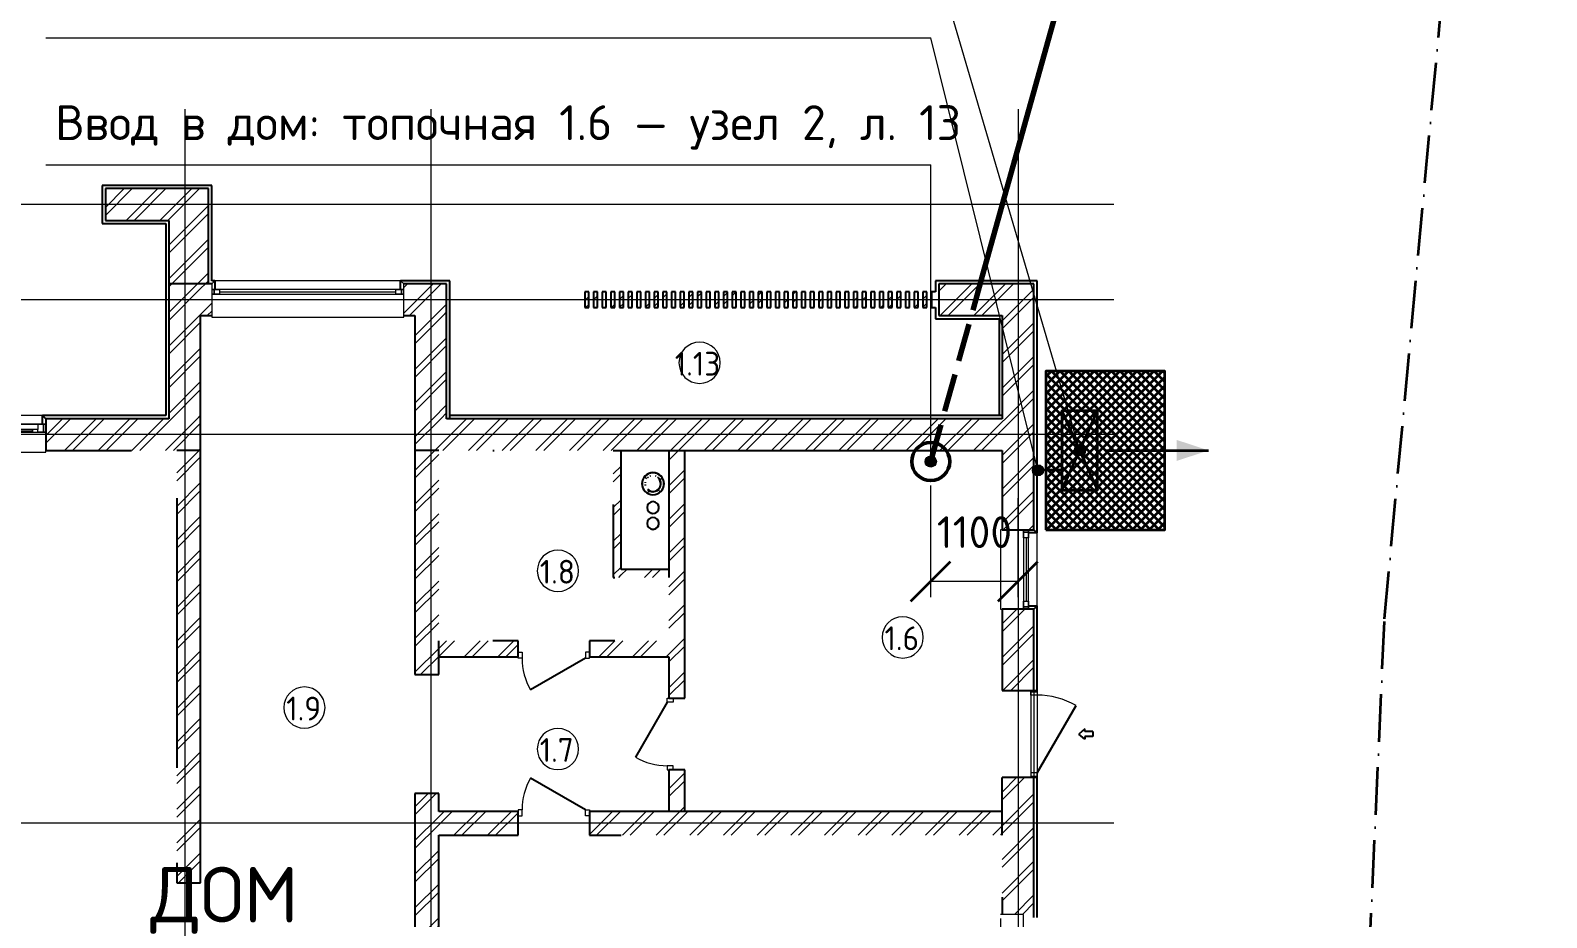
# Model space of a CAD drawing. Header units: millimetres. Extents: x -5158 to 26660, y -6019 to 34600.
# Drawn here: x 7555 to 26660, y 7710 to 18896 of the extents above; entities that cross this region are included whole.
import ezdxf
from ezdxf.enums import TextEntityAlignment as Align

# ---------------------------------------------------------------- set-up
doc = ezdxf.new("R2010")
doc.units = ezdxf.units.MM
for name, pattern in [('ОВ_ШП', [460, 300, -80, 0, -80]), ('ОВ_ШТРИХ', [330, 240, -90]), ('Осевая 12-2-2', [16, 12, -2, 0, -2])]:
    doc.linetypes.add(name, pattern=pattern)
for name, color, linetype, lineweight in [('A-AREA-IDEN', 8, 'Continuous', 13), ('A-COLS', 8, 'Continuous', 13), ('A-DOOR', 8, 'Continuous', 13), ('A-GLAZ', 8, 'Continuous', 13), ('A-WALL', 8, 'Continuous', 13), ('A-WALL-PATT', 8, 'Continuous', 13), ('S-GRID', 8, 'Continuous', 13), ('АР_подложка', 8, 'Continuous', 13), ('ОВ_выноски', 7, 'Continuous', 18), ('ОВ_марки', 7, 'Continuous', 18), ('ОВ_оборуд', 7, 'Continuous', 35), ('ОВ_размеры', 7, 'Continuous', 13), ('ОВ_Т1', 1, 'Continuous', 50), ('ОВ_текст', 7, 'Continuous', 18), ('ОВ_Фреон', 6, 'Continuous', 35)]:
    doc.layers.add(name, color=color, linetype=linetype, lineweight=lineweight)
doc.styles.add('GOST', font='isocpeur.ttf', dxfattribs={"width": 0.9})
doc.styles.add('GOST Common', font='GOST_Common.ttf', dxfattribs={"height": 300})
pattern_1 = [(45, (0, 0), (-212.132, 212.132), []), (45, (0, 100), (-212.132, 212.132), [])]

# ---------------------------------------------------------------- blocks, each defined once
blk = doc.blocks.new('INT 19 Дверь межкомнатная одностворчатая - 900 х 2370 _800_ Глухое Л-НАР-1569038-Этаж 1 - Планировка')
at = {"layer": 'A-DOOR', "lineweight": 25}
blk.add_line((400, 170), (-293, 570), dxfattribs=at)
at = {"layer": 'A-DOOR'}
for p, q in [((-400, 170), (-450, 170)), ((-450, 170), (-450, 95)), ((-450, 95), (-400, 95)), ((-400, 95), (-400, 170)), ((400, 95), (400, 170)), ((400, 170), (450, 170)), ((450, 95), (400, 95)), ((450, 170), (450, 95))]:
    blk.add_line(p, q, dxfattribs=at)
blk.add_arc((400, 170), 800, 150, 180, dxfattribs=at)
blk = doc.blocks.new('INT 19 Дверь межкомнатная одностворчатая - 900 х 2370 _800_ Глухое Л-НАР-1569067-Этаж 1 - Планировка')
at = {"layer": 'A-DOOR', "lineweight": 25}
blk.add_line((400, 120), (-293, 520), dxfattribs=at)
at = {"layer": 'A-DOOR'}
for p, q in [((-400, 120), (-450, 120)), ((-450, 120), (-450, 45)), ((-450, 45), (-400, 45)), ((-400, 45), (-400, 120)), ((400, 45), (400, 120)), ((400, 120), (450, 120)), ((450, 45), (400, 45)), ((450, 120), (450, 45))]:
    blk.add_line(p, q, dxfattribs=at)
blk.add_arc((400, 120), 800, 150, 180, dxfattribs=at)
blk = doc.blocks.new('INT 19 Дверь входная одностворчатая с остеклением - 1100 х 2480 ОС-Сверху 2-1581826-Этаж 1 - Планировка')
at = {"layer": 'A-DOOR', "lineweight": 25}
for p, q in [((-65, 842), (0, 764)), ((-30, 842), (-65, 842)), ((-30, 940), (-30, 842)), ((-30, 940), (0, 940)), ((0, 940), (30, 940)), ((65, 842), (0, 764)), ((30, 940), (30, 842)), ((30, 842), (65, 842)), ((490, 240), (-359, 730))]:
    blk.add_line(p, q, dxfattribs=at)
at = {"layer": 'A-DOOR'}
for p, q in [((-550, 240), (-530, 240)), ((-550, 240), (-550, 160)), ((-530, 160), (-530, 240)), ((-530, 240), (-490, 240)), ((-530, 160), (-530, 240)), ((-490, 240), (490, 240)), ((-490, 240), (-490, 160)), ((530, 240), (490, 240)), ((490, 240), (490, 160)), ((530, 240), (550, 240)), ((530, 160), (530, 240)), ((530, 160), (530, 240)), ((550, 240), (550, 160)), ((-550, 160), (-530, 160)), ((-490, 160), (-530, 160)), ((-490, 160), (490, 160)), ((490, 160), (530, 160)), ((530, 160), (550, 160))]:
    blk.add_line(p, q, dxfattribs=at)
blk.add_arc((490, 240), 980, 150, 180, dxfattribs=at)
blk = doc.blocks.new('INT 20 Окно Прямоугольник 1ст - INT 20 Окно Прямоугольник 1ст 1000-3000h-1568821-Этаж 1 - Планировка')
at = {"layer": 'A-GLAZ'}
for p, q in [((460, 240), (-460, 240)), ((-500, 130), (-400, 130)), ((-470, 130), (-500, 130)), ((-500, 70), (-470, 70)), ((-400, 70), (-500, 70)), ((-470, 70), (-470, 130)), ((-400, 130), (-470, 130)), ((-470, 130), (-470, 70)), ((-470, 70), (-400, 70)), ((400, 130), (500, 130)), ((470, 130), (400, 130)), ((500, 70), (400, 70)), ((400, 70), (470, 70)), ((500, 130), (470, 130)), ((470, 130), (470, 70)), ((470, 70), (470, 130)), ((470, 70), (500, 70)), ((-500, -200), (-500, -220)), ((-500, -220), (500, -220)), ((500, -220), (500, -200))]:
    blk.add_line(p, q, dxfattribs=at)
blk = doc.blocks.new('INT 20 Откосы окон снаружи Прямоугольник - INT 20 Откосы окон снаружи Прямоугольник-1566574-Этаж 1 - Планировка')
at = {"layer": 'A-WALL', "lineweight": 25}
for p, q in [((-477, 30), (-477, -80)), ((443, -80), (443, 30))]:
    blk.add_line(p, q, dxfattribs=at)
blk = doc.blocks.new('INT 20 Створка - 05_ Правое поворотно-откидное-1566575-Этаж 1 - Планировка')
at = {"layer": 'A-GLAZ'}
for p, q in [((400, 30), (-400, 30)), ((-400, 30), (-400, -30)), ((400, 30), (-400, 30)), ((-400, 30), (-400, -30)), ((400, -30), (400, 30)), ((400, -30), (400, 30)), ((-400, 0), (400, 0)), ((-400, -30), (400, -30)), ((-400, -30), (400, -30))]:
    blk.add_line(p, q, dxfattribs=at)
blk = doc.blocks.new('INT 20 Подоконник - Подоконник внутри-1566579-Этаж 1 - Планировка')
at = {"layer": 'A-GLAZ'}
for p, q in [((-950, 0), (-950, -290)), ((850, 0), (-950, 0)), ((850, -290), (850, 0)), ((-900, -290), (800, -290))]:
    blk.add_line(p, q, dxfattribs=at)
blk = doc.blocks.new('INT 20 Окно Прямоугольник 1ст - Ок-лестница 2420мм-1568873-Этаж 1 - Планировка')
at = {"layer": 'A-GLAZ'}
for p, q in [((-1170, 240), (-1210, 200)), ((-1210, 200), (-1210, 130)), ((1170, 240), (-1170, 240)), ((1210, 200), (1170, 240)), ((1210, 130), (1210, 200)), ((-1210, 130), (-1110, 130)), ((-1180, 130), (-1210, 130)), ((-1210, 130), (-1210, 70)), ((-1210, 70), (-1180, 70)), ((-1110, 70), (-1210, 70)), ((-1210, 70), (-1210, -200)), ((-1180, 70), (-1180, 130)), ((-1110, 130), (-1180, 130)), ((-1180, 130), (-1180, 70)), ((-1180, 70), (-1110, 70)), ((1110, 130), (1210, 130)), ((1180, 130), (1110, 130)), ((1210, 70), (1110, 70)), ((1110, 70), (1180, 70)), ((1210, 130), (1180, 130)), ((1180, 130), (1180, 70)), ((1180, 70), (1180, 130)), ((1180, 70), (1210, 70)), ((1210, 70), (1210, 130)), ((1210, -200), (1210, 70)), ((-1210, -200), (-1210, -220)), ((-1210, -220), (1210, -220)), ((1210, -220), (1210, -200))]:
    blk.add_line(p, q, dxfattribs=at)
blk = doc.blocks.new('INT 20 Откосы окон снаружи Прямоугольник - INT 20 Откосы окон снаружи Прямоугольник-1566588-Этаж 1 - Планировка')
at = {"layer": 'A-WALL', "lineweight": 25}
for p, q in [((-1187, 30), (-1187, -80)), ((1153, -80), (1153, 30))]:
    blk.add_line(p, q, dxfattribs=at)
blk = doc.blocks.new('INT 20 Окно раздвижное 3ст - INT 20 Окно раздвижное 3ст 4200-3000-1568881-Этаж 1 - Планировка')
at = {"layer": 'A-GLAZ'}
for p, q in [((2960, 240), (-2960, 240)), ((-3000, 130), (-2900, 130)), ((-2970, 130), (-3000, 130)), ((-3000, 30), (-2970, 30)), ((920, 30), (-3000, 30)), ((-2970, 30), (-2970, 130)), ((-2900, 130), (-2970, 130)), ((-2970, 130), (-2970, 30)), ((-2900, 130), (-2970, 130)), ((-2970, 130), (-2970, 30)), ((-2970, 30), (920, 30)), ((-2970, 30), (-2900, 30)), ((-2830, 130), (-2900, 130)), ((-2900, 130), (-2900, 97)), ((-2900, 97), (-2830, 97)), ((-2900, 30), (-2900, 97)), ((-2830, 97), (-2830, 130)), ((-990, 130), (-2830, 130)), ((-2830, 130), (-2830, 97)), ((-2830, 113), (-990, 113)), ((-2830, 97), (-990, 97)), ((-920, 130), (-990, 130)), ((-990, 130), (-990, 97)), ((-990, 97), (-990, 130)), ((-920, 97), (-990, 97)), ((-990, 97), (-990, 63)), ((-990, 97), (-920, 97)), ((-990, 63), (-920, 63)), ((-920, 97), (-920, 130)), ((-920, 130), (3000, 130)), ((2970, 130), (-920, 130)), ((-920, 63), (-920, 97)), ((920, 97), (-920, 97)), ((-920, 97), (-920, 63)), ((-920, 80), (920, 80)), ((-920, 63), (920, 63)), ((990, 97), (920, 97)), ((920, 97), (920, 63)), ((920, 63), (920, 97)), ((920, 63), (990, 63)), ((990, 63), (920, 63)), ((920, 63), (920, 30)), ((920, 30), (990, 30)), ((990, 63), (990, 97)), ((990, 30), (990, 63)), ((2830, 63), (990, 63)), ((990, 63), (990, 30)), ((990, 47), (2830, 47)), ((990, 30), (2830, 30)), ((2900, 63), (2830, 63)), ((2830, 63), (2830, 30)), ((2830, 30), (2830, 63)), ((2830, 30), (2900, 30)), ((2900, 130), (2900, 63)), ((2970, 130), (2900, 130)), ((2900, 30), (2900, 63)), ((3000, 30), (2900, 30)), ((2900, 30), (2970, 30)), ((2900, 30), (2970, 30)), ((3000, 130), (2970, 130)), ((2970, 130), (2970, 30)), ((2970, 30), (2970, 130)), ((2970, 30), (2970, 130)), ((2970, 30), (3000, 30)), ((-3000, -200), (-3000, -220)), ((-3000, -220), (3000, -220)), ((1850, -240), (1880, -210)), ((1850, -240), (1880, -270)), ((1850, -240), (1970, -240)), ((3000, -220), (3000, -200))]:
    blk.add_line(p, q, dxfattribs=at)
blk = doc.blocks.new('INT 20 Откосы окон снаружи Прямоугольник - INT 20 Откосы окон снаружи Прямоугольник-1566591-Этаж 1 - Планировка')
at = {"layer": 'A-WALL', "lineweight": 25}
for p, q in [((-2977, 30), (-2977, -80)), ((2943, -80), (2943, 30))]:
    blk.add_line(p, q, dxfattribs=at)
blk = doc.blocks.new('INT 20 Откосы окон снаружи Прямоугольник - INT 20 Откосы окон снаружи Прямоугольник-1566600-Этаж 1 - Планировка')
at = {"layer": 'A-WALL', "lineweight": 25}
for p, q in [((-1187, 30), (-1187, -80)), ((1153, -80), (1153, 30))]:
    blk.add_line(p, q, dxfattribs=at)
blk = doc.blocks.new('INT 20 Стекло - Стекло-1566589-Этаж 1 - Планировка')
at = {"layer": 'A-GLAZ'}
for p, q in [((1820, 30), (-400, 30)), ((-400, 30), (-400, -30)), ((-400, 0), (1820, 0)), ((1820, -30), (1820, 30)), ((-400, -30), (1820, -30))]:
    blk.add_line(p, q, dxfattribs=at)
blk = doc.blocks.new('INT 19 Дверь межкомнатная одностворчатая - 900 х 2370 _800_ Глухое П-НАР-1569071-Этаж 1 - Планировка')
at = {"layer": 'A-DOOR', "lineweight": 25}
blk.add_line((-400, 120), (293, 520), dxfattribs=at)
at = {"layer": 'A-DOOR'}
for p, q in [((-400, 120), (-450, 120)), ((-450, 120), (-450, 45)), ((-450, 45), (-400, 45)), ((-400, 45), (-400, 120)), ((400, 45), (400, 120)), ((400, 120), (450, 120)), ((450, 45), (400, 45)), ((450, 120), (450, 45))]:
    blk.add_line(p, q, dxfattribs=at)
blk.add_arc((-400, 120), 800, 360, 30, dxfattribs=at)
blk = doc.blocks.new('INT Марка помещения - Номер помещения _ Площадь _ Имя-1615504-Этаж 1 - Планировка')
at = {"layer": 'A-AREA-IDEN'}
for start, end in [(360, 180), (180, 360)]:
    blk.add_arc((0, 0), 2.6, start, end, dxfattribs=at)
blk = doc.blocks.new('АР_План_1_этажа')
at = {"layer": 'A-COLS'}
h = blk.add_hatch(dxfattribs=at)
h.set_pattern_fill('FP_3', color=256, style=0, pattern_type=2)
h.set_pattern_definition([(45, (0, 0), (-141.4214, 141.4214), []), (135, (0, 0), (-141.4214, -141.4214), [])])
h.paths.add_polyline_path([(17568, 17715), (17607, 17720), (17643, 17737), (17672, 17762), (17694, 17795), (17705, 17833), (17705, 17872), (17693, 17911), (17672, 17943), (17643, 17969), (17607, 17985), (17568, 17991), (17529, 17985), (17494, 17969), (17464, 17943), (17443, 17910), (17432, 17872), (17432, 17833), (17443, 17795), (17464, 17762), (17494, 17737), (17529, 17720)])
h.paths.add_polyline_path([(17568, 17753), (17534, 17759), (17504, 17776), (17482, 17803), (17472, 17827), (17468, 17853), (17472, 17879), (17482, 17903), (17497, 17923), (17518, 17939), (17542, 17949), (17568, 17953), (17594, 17949), (17618, 17939), (17638, 17923), (17655, 17903), (17667, 17870), (17667, 17835), (17655, 17803), (17632, 17776), (17602, 17759)])
at = {"layer": 'A-WALL-PATT', "lineweight": 9}
h = blk.add_hatch(dxfattribs=at)
h.set_pattern_fill('FP_1', color=256, style=0, pattern_type=2)
h.set_pattern_definition(pattern_1)
h.paths.add_polyline_path([(11968, 21173), (11968, 21573), (10668, 21573), (10668, 21173), (11468, 21173)])
h = blk.add_hatch(dxfattribs=at)
h.set_pattern_fill('FP_1', color=256, style=0, pattern_type=2)
h.set_pattern_definition(pattern_1)
h.paths.add_polyline_path([(11468, 20373), (11968, 20373), (11968, 21173), (11468, 21173), (11468, 20798)])
h = blk.add_hatch(dxfattribs=at)
h.set_pattern_fill('FP_1', color=256, style=0, pattern_type=2)
h.set_pattern_definition(pattern_1)
h.paths.add_polyline_path([(11868, 18673), (11868, 20373), (11468, 20373), (11468, 18673), (11681, 18673)])
h = blk.add_hatch(dxfattribs=at)
h.set_pattern_fill('FP_1', color=256, style=0, pattern_type=2)
h.set_pattern_definition(pattern_1)
h.paths.add_polyline_path([(14930, 19973), (14968, 19973), (14968, 20373), (14428, 20373), (14428, 19973), (14568, 19973)])
h.paths.add_polyline_path([(11868, 19973), (12008, 19973), (12008, 20373), (11868, 20373), (11868, 20243)])
h = blk.add_hatch(dxfattribs=at)
h.set_pattern_fill('FP_1', color=256, style=0, pattern_type=2)
h.set_pattern_definition(pattern_1)
h.paths.add_polyline_path([(16711, 20073), (16761, 20073), (16761, 20273), (16711, 20273)])
h = blk.add_hatch(dxfattribs=at)
h.set_pattern_fill('FP_1', color=256, style=0, pattern_type=2)
h.set_pattern_definition(pattern_1)
h.paths.add_polyline_path([(16820, 20073), (16870, 20073), (16870, 20273), (16820, 20273)])
h = blk.add_hatch(dxfattribs=at)
h.set_pattern_fill('FP_1', color=256, style=0, pattern_type=2)
h.set_pattern_definition(pattern_1)
h.paths.add_polyline_path([(17038, 20073), (17088, 20073), (17088, 20273), (17038, 20273)])
h = blk.add_hatch(dxfattribs=at)
h.set_pattern_fill('FP_1', color=256, style=0, pattern_type=2)
h.set_pattern_definition(pattern_1)
h.paths.add_polyline_path([(17148, 20073), (17198, 20073), (17198, 20273), (17148, 20273)])
h = blk.add_hatch(dxfattribs=at)
h.set_pattern_fill('FP_1', color=256, style=0, pattern_type=2)
h.set_pattern_definition(pattern_1)
h.paths.add_polyline_path([(17257, 20073), (17307, 20073), (17307, 20273), (17257, 20273)])
h = blk.add_hatch(dxfattribs=at)
h.set_pattern_fill('FP_1', color=256, style=0, pattern_type=2)
h.set_pattern_definition(pattern_1)
h.paths.add_polyline_path([(17475, 20073), (17525, 20073), (17525, 20273), (17475, 20273)])
h = blk.add_hatch(dxfattribs=at)
h.set_pattern_fill('FP_1', color=256, style=0, pattern_type=2)
h.set_pattern_definition(pattern_1)
h.paths.add_polyline_path([(17584, 20073), (17634, 20073), (17634, 20273), (17584, 20273)])
h = blk.add_hatch(dxfattribs=at)
h.set_pattern_fill('FP_1', color=256, style=0, pattern_type=2)
h.set_pattern_definition(pattern_1)
h.paths.add_polyline_path([(17693, 20073), (17743, 20073), (17743, 20273), (17693, 20273)])
h = blk.add_hatch(dxfattribs=at)
h.set_pattern_fill('FP_1', color=256, style=0, pattern_type=2)
h.set_pattern_definition(pattern_1)
h.paths.add_polyline_path([(17803, 20073), (17853, 20073), (17853, 20273), (17803, 20273)])
h = blk.add_hatch(dxfattribs=at)
h.set_pattern_fill('FP_1', color=256, style=0, pattern_type=2)
h.set_pattern_definition(pattern_1)
h.paths.add_polyline_path([(17912, 20073), (17962, 20073), (17962, 20273), (17912, 20273)])
h = blk.add_hatch(dxfattribs=at)
h.set_pattern_fill('FP_1', color=256, style=0, pattern_type=2)
h.set_pattern_definition(pattern_1)
h.paths.add_polyline_path([(18021, 20073), (18071, 20073), (18071, 20273), (18021, 20273)])
h = blk.add_hatch(dxfattribs=at)
h.set_pattern_fill('FP_1', color=256, style=0, pattern_type=2)
h.set_pattern_definition(pattern_1)
h.paths.add_polyline_path([(18130, 20073), (18180, 20073), (18180, 20273), (18130, 20273)])
h = blk.add_hatch(dxfattribs=at)
h.set_pattern_fill('FP_1', color=256, style=0, pattern_type=2)
h.set_pattern_definition(pattern_1)
h.paths.add_polyline_path([(18239, 20073), (18289, 20073), (18289, 20273), (18239, 20273)])
h = blk.add_hatch(dxfattribs=at)
h.set_pattern_fill('FP_1', color=256, style=0, pattern_type=2)
h.set_pattern_definition(pattern_1)
h.paths.add_polyline_path([(18349, 20073), (18399, 20073), (18399, 20273), (18349, 20273)])
h = blk.add_hatch(dxfattribs=at)
h.set_pattern_fill('FP_1', color=256, style=0, pattern_type=2)
h.set_pattern_definition(pattern_1)
h.paths.add_polyline_path([(18458, 20073), (18508, 20073), (18508, 20273), (18458, 20273)])
h = blk.add_hatch(dxfattribs=at)
h.set_pattern_fill('FP_1', color=256, style=0, pattern_type=2)
h.set_pattern_definition(pattern_1)
h.paths.add_polyline_path([(18567, 20073), (18617, 20073), (18617, 20273), (18567, 20273)])
h = blk.add_hatch(dxfattribs=at)
h.set_pattern_fill('FP_1', color=256, style=0, pattern_type=2)
h.set_pattern_definition(pattern_1)
h.paths.add_polyline_path([(18676, 20073), (18726, 20073), (18726, 20273), (18676, 20273)])
h = blk.add_hatch(dxfattribs=at)
h.set_pattern_fill('FP_1', color=256, style=0, pattern_type=2)
h.set_pattern_definition(pattern_1)
h.paths.add_polyline_path([(18785, 20073), (18835, 20073), (18835, 20273), (18785, 20273)])
h = blk.add_hatch(dxfattribs=at)
h.set_pattern_fill('FP_1', color=256, style=0, pattern_type=2)
h.set_pattern_definition(pattern_1)
h.paths.add_polyline_path([(18895, 20073), (18945, 20073), (18945, 20273), (18895, 20273)])
h = blk.add_hatch(dxfattribs=at)
h.set_pattern_fill('FP_1', color=256, style=0, pattern_type=2)
h.set_pattern_definition(pattern_1)
h.paths.add_polyline_path([(19113, 20073), (19163, 20073), (19163, 20273), (19113, 20273)])
h = blk.add_hatch(dxfattribs=at)
h.set_pattern_fill('FP_1', color=256, style=0, pattern_type=2)
h.set_pattern_definition(pattern_1)
h.paths.add_polyline_path([(19222, 20073), (19272, 20073), (19272, 20273), (19222, 20273)])
h = blk.add_hatch(dxfattribs=at)
h.set_pattern_fill('FP_1', color=256, style=0, pattern_type=2)
h.set_pattern_definition(pattern_1)
h.paths.add_polyline_path([(19331, 20073), (19381, 20073), (19381, 20273), (19331, 20273)])
h = blk.add_hatch(dxfattribs=at)
h.set_pattern_fill('FP_1', color=256, style=0, pattern_type=2)
h.set_pattern_definition(pattern_1)
h.paths.add_polyline_path([(19550, 20073), (19600, 20073), (19600, 20273), (19550, 20273)])
h = blk.add_hatch(dxfattribs=at)
h.set_pattern_fill('FP_1', color=256, style=0, pattern_type=2)
h.set_pattern_definition(pattern_1)
h.paths.add_polyline_path([(19659, 20073), (19709, 20073), (19709, 20273), (19659, 20273)])
h = blk.add_hatch(dxfattribs=at)
h.set_pattern_fill('FP_1', color=256, style=0, pattern_type=2)
h.set_pattern_definition(pattern_1)
h.paths.add_polyline_path([(19768, 20073), (19818, 20073), (19818, 20273), (19768, 20273)])
h = blk.add_hatch(dxfattribs=at)
h.set_pattern_fill('FP_1', color=256, style=0, pattern_type=2)
h.set_pattern_definition(pattern_1)
h.paths.add_polyline_path([(19986, 20073), (20036, 20073), (20036, 20273), (19986, 20273)])
h = blk.add_hatch(dxfattribs=at)
h.set_pattern_fill('FP_1', color=256, style=0, pattern_type=2)
h.set_pattern_definition(pattern_1)
h.paths.add_polyline_path([(20096, 20073), (20146, 20073), (20146, 20273), (20096, 20273)])
h = blk.add_hatch(dxfattribs=at)
h.set_pattern_fill('FP_1', color=256, style=0, pattern_type=2)
h.set_pattern_definition(pattern_1)
h.paths.add_polyline_path([(20205, 20073), (20255, 20073), (20255, 20273), (20205, 20273)])
h = blk.add_hatch(dxfattribs=at)
h.set_pattern_fill('FP_1', color=256, style=0, pattern_type=2)
h.set_pattern_definition(pattern_1)
h.paths.add_polyline_path([(20423, 20073), (20473, 20073), (20473, 20273), (20423, 20273)])
h = blk.add_hatch(dxfattribs=at)
h.set_pattern_fill('FP_1', color=256, style=0, pattern_type=2)
h.set_pattern_definition(pattern_1)
h.paths.add_polyline_path([(20532, 20073), (20582, 20073), (20582, 20273), (20532, 20273)])
h = blk.add_hatch(dxfattribs=at)
h.set_pattern_fill('FP_1', color=256, style=0, pattern_type=2)
h.set_pattern_definition(pattern_1)
h.paths.add_polyline_path([(20641, 20073), (20691, 20073), (20691, 20273), (20641, 20273)])
h = blk.add_hatch(dxfattribs=at)
h.set_pattern_fill('FP_1', color=256, style=0, pattern_type=2)
h.set_pattern_definition(pattern_1)
h.paths.add_polyline_path([(20860, 20073), (20910, 20073), (20910, 20273), (20860, 20273)])
h = blk.add_hatch(dxfattribs=at)
h.set_pattern_fill('FP_1', color=256, style=0, pattern_type=2)
h.set_pattern_definition(pattern_1)
h.paths.add_polyline_path([(20969, 20073), (21019, 20073), (21019, 20273), (20969, 20273)])
h = blk.add_hatch(dxfattribs=at)
h.set_pattern_fill('FP_1', color=256, style=0, pattern_type=2)
h.set_pattern_definition(pattern_1)
h.paths.add_polyline_path([(21968, 19973), (22368, 19973), (22368, 20373), (21168, 20373), (21168, 19973)])
h = blk.add_hatch(dxfattribs=at)
h.set_pattern_fill('FP_1', color=256, style=0, pattern_type=2)
h.set_pattern_definition(pattern_1)
h.paths.add_polyline_path([(14568, 18673), (14968, 18673), (14968, 19973), (14568, 19973)])
h = blk.add_hatch(dxfattribs=at)
h.set_pattern_fill('FP_1', color=256, style=0, pattern_type=2)
h.set_pattern_definition(pattern_1)
h.paths.add_polyline_path([(22368, 18673), (22368, 19973), (21968, 19973), (21968, 18673), (22150, 18673)])
h = blk.add_hatch(dxfattribs=at)
h.set_pattern_fill('FP_1', color=256, style=0, pattern_type=2)
h.set_pattern_definition(pattern_1)
h.paths.add_polyline_path([(11868, 18273), (11868, 18673), (9918, 18673), (9918, 18273), (11681, 18273)])
h.paths.add_polyline_path([(3918, 18273), (3918, 18673), (1968, 18673), (1968, 18273), (3377, 18273)])
h = blk.add_hatch(dxfattribs=at)
h.set_pattern_fill('FP_1', color=256, style=0, pattern_type=2)
h.set_pattern_definition(pattern_1)
h.paths.add_polyline_path([(21968, 18273), (21968, 18673), (14568, 18673), (14568, 18273), (20706, 18273)])
h = blk.add_hatch(dxfattribs=at)
h.set_pattern_fill('FP_1', color=256, style=0, pattern_type=2)
h.set_pattern_definition(pattern_1)
h.paths.add_polyline_path([(21968, 5973), (22368, 5973), (22368, 7013), (22298, 7013), (22298, 8733), (22368, 8733), (22368, 10663), (22298, 10663), (22298, 12383), (22368, 12383), (22368, 14148), (21968, 14148), (21968, 12423), (22238, 12423), (22238, 10623), (21968, 10623), (21968, 8773), (22238, 8773), (22238, 6973), (21968, 6973), (21968, 6100)])
h.paths.add_polyline_path([(22368, 15248), (22368, 16273), (21968, 16273), (21968, 15248)])
h.paths.add_polyline_path([(21968, 17273), (22368, 17273), (22368, 18673), (21968, 18673), (21968, 18173)])
h = blk.add_hatch(dxfattribs=at)
h.set_pattern_fill('FP_1', color=256, style=0, pattern_type=2)
h.set_pattern_definition(pattern_1)
h.paths.add_polyline_path([(11568, 5973), (11868, 5973), (11868, 7373), (11568, 7373)])
h.paths.add_polyline_path([(11681, 8273), (11868, 8273), (11868, 9573), (11568, 9573), (11568, 8273)])
h.paths.add_polyline_path([(11568, 10273), (11868, 10273), (11868, 10823), (11568, 10823)])
h.paths.add_polyline_path([(11868, 11123), (11868, 11323), (11568, 11323), (11568, 11123)])
h.paths.add_polyline_path([(11568, 12823), (11868, 12823), (11868, 18273), (11568, 18273), (11568, 12924)])
h = blk.add_hatch(dxfattribs=at)
h.set_pattern_fill('FP_1', color=256, style=0, pattern_type=2)
h.set_pattern_definition(pattern_1)
h.paths.add_polyline_path([(14868, 5973), (14868, 7373), (14568, 7373), (14568, 5973)])
h.paths.add_polyline_path([(14868, 8273), (14868, 13948), (14568, 13948), (14568, 8273)])
h.paths.add_polyline_path([(14568, 15448), (14868, 15448), (14868, 18273), (14568, 18273), (14568, 15873)])
h = blk.add_hatch(dxfattribs=at)
h.set_pattern_fill('FP_1', color=256, style=0, pattern_type=2)
h.set_pattern_definition(pattern_1)
h.paths.add_polyline_path([(17168, 16673), (17168, 18273), (17068, 18273), (17068, 16673), (17088, 16673)])
h = blk.add_hatch(dxfattribs=at)
h.set_pattern_fill('FP_1', color=256, style=0, pattern_type=2)
h.set_pattern_definition(pattern_1)
h.paths.add_polyline_path([(17968, 13723), (17968, 14248), (17768, 14248), (17768, 13723), (17818, 13723)])
h.paths.add_polyline_path([(17768, 15148), (17968, 15148), (17968, 18273), (17768, 18273), (17768, 15673)])
h = blk.add_hatch(dxfattribs=at)
h.set_pattern_fill('FP_1', color=256, style=0, pattern_type=2)
h.set_pattern_definition(pattern_1)
h.paths.add_polyline_path([(17168, 16773), (17168, 16673), (17768, 16673), (17768, 16773)])
h = blk.add_hatch(dxfattribs=at)
h.set_pattern_fill('FP_1', color=256, style=0, pattern_type=2)
h.set_pattern_definition(pattern_1)
h.paths.add_polyline_path([(17768, 15673), (17768, 15873), (16768, 15873), (16768, 15673), (17088, 15673)])
h.paths.add_polyline_path([(15868, 15673), (15868, 15873), (14868, 15873), (14868, 15673), (15548, 15673)])
h = blk.add_hatch(dxfattribs=at)
h.set_pattern_fill('FP_1', color=256, style=0, pattern_type=2)
h.set_pattern_definition(pattern_1)
h.paths.add_polyline_path([(21968, 13423), (21968, 13723), (16768, 13723), (16768, 13423), (20706, 13423)])
h.paths.add_polyline_path([(15868, 13423), (15868, 13723), (14868, 13723), (14868, 13423), (14930, 13423)])
at = {"layer": 'A-COLS', "lineweight": 25}
for centre, radius, start, end in [((17568, 17853), 140, 90, 270), ((17568, 17853), 138, 90, 270), ((17568, 17853), 138, 90, 270), ((17568, 17853), 140, 270, 90), ((17568, 17853), 138, 270, 90), ((17568, 17853), 138, 270, 90), ((17568, 17853), 100, 167.977, 173.3546), ((17568, 17853), 100, 167.977, 173.3546), ((17568, 17853), 100, 186.6454, 192.023), ((17568, 17853), 100, 186.6454, 192.023), ((17568, 17853), 100, 224.9617, 270), ((17568, 17853), 100, 224.9617, 270), ((17568, 17853), 98, 224.9617, 270), ((17568, 17853), 100, 126.6454, 132.023), ((17568, 17853), 100, 126.6454, 132.023), ((17568, 17853), 100, 107.977, 113.3546), ((17568, 17853), 100, 107.977, 113.3546), ((17568, 17853), 100, 270, 44.9617), ((17568, 17853), 100, 270, 44.9617), ((17568, 17853), 98, 270, 44.232), ((17568, 17853), 100, 66.6454, 72.023), ((17568, 17853), 100, 66.6454, 72.023), ((17568, 17853), 100, 47.977, 53.3546), ((17568, 17853), 100, 47.977, 53.3546), ((17568, 17553), 75, 90, 270), ((17568, 17553), 73, 154.9712, 160.0288), ((17568, 17553), 73, 109.9712, 115.0288), ((17568, 17553), 75, 270, 90), ((17568, 17553), 73, 270, 45), ((17568, 17553), 73, 64.9712, 70.0288), ((17568, 17353), 75, 90, 270), ((17568, 17553), 73, 199.9712, 205.0288), ((17568, 17553), 73, 225, 270), ((17568, 17353), 73, 109.9712, 115.0288), ((17568, 17353), 75, 270, 90), ((17568, 17353), 73, 270, 45), ((17568, 17353), 73, 64.9712, 70.0288), ((17568, 17353), 73, 154.9712, 160.0288), ((17568, 17353), 73, 199.9712, 205.0288), ((17568, 17353), 73, 225, 270)]:
    blk.add_arc(centre, radius, start, end, dxfattribs=at)
at = {"layer": 'A-WALL', "lineweight": 25}
for p, q in [((10628, 21613), (10628, 21133)), ((12008, 21613), (10628, 21613)), ((12008, 20413), (12008, 21613)), ((11968, 21573), (10668, 21573)), ((10668, 21573), (10668, 21173)), ((11968, 20373), (11968, 21573)), ((10628, 21133), (11428, 21133)), ((10668, 21173), (11468, 21173)), ((11428, 21133), (11428, 18713)), ((11468, 21173), (11468, 18673)), ((12008, 20373), (11468, 20373)), ((12048, 20413), (12008, 20413)), ((15008, 20413), (14388, 20413)), ((14968, 20373), (14428, 20373)), ((14968, 18673), (14968, 20373)), ((15008, 18673), (15008, 20413)), ((16711, 20273), (16711, 20073)), ((16761, 20273), (16711, 20273)), ((16761, 20073), (16761, 20273)), ((16820, 20273), (16820, 20073)), ((16870, 20273), (16820, 20273)), ((16870, 20073), (16870, 20273)), ((16929, 20273), (16929, 20073)), ((16979, 20273), (16929, 20273)), ((16979, 20073), (16979, 20273)), ((17038, 20273), (17038, 20073)), ((17088, 20273), (17038, 20273)), ((17088, 20073), (17088, 20273)), ((17148, 20273), (17148, 20073)), ((17198, 20273), (17148, 20273)), ((17198, 20073), (17198, 20273)), ((17257, 20273), (17257, 20073)), ((17307, 20273), (17257, 20273)), ((17307, 20073), (17307, 20273)), ((17366, 20273), (17366, 20073)), ((17416, 20273), (17366, 20273)), ((17416, 20073), (17416, 20273)), ((17475, 20273), (17475, 20073)), ((17525, 20273), (17475, 20273)), ((17525, 20073), (17525, 20273)), ((17584, 20273), (17584, 20073)), ((17634, 20273), (17584, 20273)), ((17634, 20073), (17634, 20273)), ((17693, 20273), (17693, 20073)), ((17743, 20273), (17693, 20273)), ((17743, 20073), (17743, 20273)), ((17803, 20273), (17803, 20073)), ((17853, 20273), (17803, 20273)), ((17853, 20073), (17853, 20273)), ((17912, 20273), (17912, 20073)), ((17962, 20273), (17912, 20273)), ((17962, 20073), (17962, 20273)), ((18021, 20273), (18021, 20073)), ((18071, 20273), (18021, 20273)), ((18071, 20073), (18071, 20273)), ((18130, 20273), (18130, 20073)), ((18180, 20273), (18130, 20273)), ((18180, 20073), (18180, 20273)), ((18239, 20273), (18239, 20073)), ((18289, 20273), (18239, 20273)), ((18289, 20073), (18289, 20273)), ((18349, 20273), (18349, 20073)), ((18399, 20273), (18349, 20273)), ((18399, 20073), (18399, 20273)), ((18458, 20273), (18458, 20073)), ((18508, 20273), (18458, 20273)), ((18508, 20073), (18508, 20273)), ((18567, 20273), (18567, 20073)), ((18617, 20273), (18567, 20273)), ((18617, 20073), (18617, 20273)), ((18676, 20273), (18676, 20073)), ((18726, 20273), (18676, 20273)), ((18726, 20073), (18726, 20273)), ((18785, 20273), (18785, 20073)), ((18835, 20273), (18785, 20273)), ((18835, 20073), (18835, 20273)), ((18895, 20273), (18895, 20073)), ((18945, 20273), (18895, 20273)), ((18945, 20073), (18945, 20273)), ((19004, 20273), (19004, 20073)), ((19054, 20273), (19004, 20273)), ((19054, 20073), (19054, 20273)), ((19113, 20273), (19113, 20073)), ((19163, 20273), (19113, 20273)), ((19163, 20073), (19163, 20273)), ((19222, 20273), (19222, 20073)), ((19272, 20273), (19222, 20273)), ((19272, 20073), (19272, 20273)), ((19331, 20273), (19331, 20073)), ((19381, 20273), (19331, 20273)), ((19381, 20073), (19381, 20273)), ((19440, 20273), (19440, 20073)), ((19490, 20273), (19440, 20273)), ((19490, 20073), (19490, 20273)), ((19550, 20273), (19550, 20073)), ((19600, 20273), (19550, 20273)), ((19600, 20073), (19600, 20273)), ((19659, 20273), (19659, 20073)), ((19709, 20273), (19659, 20273)), ((19709, 20073), (19709, 20273)), ((19768, 20273), (19768, 20073)), ((19818, 20273), (19768, 20273)), ((19818, 20073), (19818, 20273)), ((19877, 20273), (19877, 20073)), ((19927, 20273), (19877, 20273)), ((19927, 20073), (19927, 20273)), ((19986, 20273), (19986, 20073)), ((20036, 20273), (19986, 20273)), ((20036, 20073), (20036, 20273)), ((20096, 20273), (20096, 20073)), ((20146, 20273), (20096, 20273)), ((20146, 20073), (20146, 20273)), ((20205, 20273), (20205, 20073)), ((20255, 20273), (20205, 20273)), ((20255, 20073), (20255, 20273)), ((20314, 20273), (20314, 20073)), ((20364, 20273), (20314, 20273)), ((20364, 20073), (20364, 20273)), ((20423, 20273), (20423, 20073)), ((20473, 20273), (20423, 20273)), ((20473, 20073), (20473, 20273)), ((20532, 20273), (20532, 20073)), ((20582, 20273), (20532, 20273)), ((20582, 20073), (20582, 20273)), ((20641, 20273), (20641, 20073)), ((20691, 20273), (20641, 20273)), ((20691, 20073), (20691, 20273)), ((20751, 20273), (20751, 20073)), ((20801, 20273), (20751, 20273)), ((20801, 20073), (20801, 20273)), ((20860, 20273), (20860, 20073)), ((20910, 20273), (20860, 20273)), ((20910, 20073), (20910, 20273)), ((20969, 20273), (20969, 20073)), ((21019, 20273), (20969, 20273)), ((21019, 20073), (21019, 20273)), ((21078, 20273), (21078, 20073)), ((21128, 20273), (21078, 20273)), ((21128, 20413), (21128, 20273)), ((22408, 20413), (21128, 20413)), ((22368, 20373), (21168, 20373)), ((21168, 20373), (21168, 19973)), ((22368, 17273), (22368, 20373)), ((22408, 17233), (22408, 20413)), ((16711, 20073), (16761, 20073)), ((16820, 20073), (16870, 20073)), ((16929, 20073), (16979, 20073)), ((17038, 20073), (17088, 20073)), ((17148, 20073), (17198, 20073)), ((17257, 20073), (17307, 20073)), ((17366, 20073), (17416, 20073)), ((17475, 20073), (17525, 20073)), ((17584, 20073), (17634, 20073)), ((17693, 20073), (17743, 20073)), ((17803, 20073), (17853, 20073)), ((17912, 20073), (17962, 20073)), ((18021, 20073), (18071, 20073)), ((18130, 20073), (18180, 20073)), ((18239, 20073), (18289, 20073)), ((18349, 20073), (18399, 20073)), ((18458, 20073), (18508, 20073)), ((18567, 20073), (18617, 20073)), ((18676, 20073), (18726, 20073)), ((18785, 20073), (18835, 20073)), ((18895, 20073), (18945, 20073)), ((19004, 20073), (19054, 20073)), ((19113, 20073), (19163, 20073)), ((19222, 20073), (19272, 20073)), ((19331, 20073), (19381, 20073)), ((19440, 20073), (19490, 20073)), ((19550, 20073), (19600, 20073)), ((19659, 20073), (19709, 20073)), ((19768, 20073), (19818, 20073)), ((19877, 20073), (19927, 20073)), ((19986, 20073), (20036, 20073)), ((20096, 20073), (20146, 20073)), ((20205, 20073), (20255, 20073)), ((20314, 20073), (20364, 20073)), ((20423, 20073), (20473, 20073)), ((20532, 20073), (20582, 20073)), ((20641, 20073), (20691, 20073)), ((20751, 20073), (20801, 20073)), ((20860, 20073), (20910, 20073)), ((20969, 20073), (21019, 20073)), ((21078, 20073), (21128, 20073)), ((21128, 20073), (21128, 19933)), ((11868, 19973), (12008, 19973)), ((11868, 12823), (11868, 19973)), ((14428, 19973), (14568, 19973)), ((14568, 19973), (14568, 15448)), ((21128, 19933), (21928, 19933)), ((21168, 19973), (21968, 19973)), ((21928, 19933), (21928, 18713)), ((21968, 19973), (21968, 18673)), ((11428, 18713), (9878, 18713)), ((9878, 18713), (9918, 18673)), ((9918, 18673), (9918, 18273)), ((11468, 18673), (9918, 18673)), ((21968, 18673), (14968, 18673)), ((21968, 18713), (15008, 18713)), ((9918, 18273), (10998, 18273)), ((11868, 18273), (11568, 18273)), ((14868, 18273), (14568, 18273)), ((15548, 18273), (15568, 18273)), ((17068, 18273), (21968, 18273)), ((17168, 16773), (17168, 18273)), ((17768, 18273), (17768, 16673)), ((17968, 15148), (17968, 18273)), ((21968, 18273), (21968, 17273)), ((11568, 17673), (11568, 14273)), ((17068, 17593), (17068, 16673)), ((21968, 17273), (22368, 17273)), ((22368, 17273), (22408, 17233)), ((17068, 16673), (17088, 16673)), ((17768, 16773), (17168, 16773)), ((21968, 16273), (21968, 15248)), ((22368, 16273), (21968, 16273)), ((22408, 16313), (22368, 16273)), ((22368, 15248), (22368, 16273)), ((22408, 15248), (22408, 16313)), ((14868, 15448), (14868, 15873)), ((15868, 15873), (15548, 15873)), ((15868, 15673), (15868, 15873)), ((17088, 15873), (16768, 15873)), ((16768, 15873), (16768, 15673)), ((14868, 15673), (15868, 15673)), ((16768, 15673), (17768, 15673)), ((17768, 15673), (17768, 15148)), ((14568, 15448), (14868, 15448)), ((17768, 15148), (17968, 15148)), ((21968, 15248), (22408, 15248)), ((17968, 14248), (17768, 14248)), ((17768, 14248), (17768, 13723)), ((17968, 13723), (17968, 14248)), ((22408, 14148), (21968, 14148)), ((21968, 13423), (21968, 14148)), ((22368, 12383), (22368, 14148)), ((22408, 12383), (22408, 14148)), ((14568, 13948), (14568, 11123)), ((14868, 13948), (14568, 13948)), ((14868, 13723), (14868, 13948)), ((15868, 13723), (14868, 13723)), ((15868, 13423), (15868, 13723)), ((21968, 13723), (16768, 13723)), ((16768, 13723), (16768, 13423)), ((14868, 8273), (14868, 13423)), ((14868, 13423), (15868, 13423)), ((16768, 13423), (17168, 13423)), ((11568, 13073), (11568, 12823)), ((11568, 12823), (11868, 12823)), ((21968, 12643), (21968, 12423))]:
    blk.add_line(p, q, dxfattribs=at)
at = {"layer": 'A-WALL'}
for p, q in [((22328, 15248), (22328, 14148)), ((22368, 15248), (22368, 14148)), ((22408, 15248), (22408, 14148))]:
    blk.add_line(p, q, dxfattribs=at)
at = {"layer": 'S-GRID', "color": 251, "linetype": 'Осевая 12-2-2', "true_color": 0x646464}
for p, q in [((11668, 22575), (11668, -1346)), ((14768, 22575), (14768, -1346)), ((22168, 22575), (22168, -1346)), ((23376, 21373), (-1176, 21373)), ((23376, 20173), (-1176, 20173)), ((23376, 18473), (-1176, 18473)), ((23376, 13573), (-1176, 13573))]:
    blk.add_line(p, q, dxfattribs=at)
at = {"layer": 'A-AREA-IDEN', "xscale": 99.99999999999993, "yscale": 99.99999999999993, "zscale": 99.99999999999993}
for p in [(18155, 19378), (16370, 16755), (20714, 15916), (13176, 15031), (16370, 14509)]:
    blk.add_blockref('INT Марка помещения - Номер помещения _ Площадь _ Имя-1615504-Этаж 1 - Планировка', p, dxfattribs=at)
at = {"layer": 'A-DOOR', "lineweight": 25}
for name, p, rotation in [('INT 19 Дверь межкомнатная одностворчатая - 900 х 2370 _800_ Глухое П-НАР-1569071-Этаж 1 - Планировка', (16318, 15773), 180), ('INT 19 Дверь межкомнатная одностворчатая - 900 х 2370 _800_ Глухое Л-НАР-1569067-Этаж 1 - Планировка', (17868, 14698), 89.9999999999999), ('INT 19 Дверь входная одностворчатая с остеклением - 1100 х 2480 ОС-Сверху 2-1581826-Этаж 1 - Планировка', (22168, 14698), 269.9999999999999)]:
    blk.add_blockref(name, p, dxfattribs=dict(at, rotation=rotation))
blk.add_blockref('INT 19 Дверь межкомнатная одностворчатая - 900 х 2370 _800_ Глухое Л-НАР-1569038-Этаж 1 - Планировка', (16318, 13573), dxfattribs=at)
at = {"layer": 'A-GLAZ'}
for name, p in [('INT 20 Окно Прямоугольник 1ст - Ок-лестница 2420мм-1568873-Этаж 1 - Планировка', (13218, 20173)), ('INT 20 Стекло - Стекло-1566589-Этаж 1 - Планировка', (12508, 20273)), ('INT 20 Окно раздвижное 3ст - INT 20 Окно раздвижное 3ст 4200-3000-1568881-Этаж 1 - Планировка', (6918, 18473))]:
    blk.add_blockref(name, p, dxfattribs=at)
at = {"layer": 'A-GLAZ', "rotation": 269.9999999999999}
for name, p in [('INT 20 Окно Прямоугольник 1ст - INT 20 Окно Прямоугольник 1ст 1000-3000h-1568821-Этаж 1 - Планировка', (22168, 16773)), ('INT 20 Створка - 05_ Правое поворотно-откидное-1566575-Этаж 1 - Планировка', (22268, 16773)), ('INT 20 Подоконник - Подоконник внутри-1566579-Этаж 1 - Планировка', (22238, 11473))]:
    blk.add_blockref(name, p, dxfattribs=at)
at = {"layer": 'A-WALL', "lineweight": 25}
for name, p in [('INT 20 Откосы окон снаружи Прямоугольник - INT 20 Откосы окон снаружи Прямоугольник-1566588-Этаж 1 - Планировка', (13235, 20383)), ('INT 20 Откосы окон снаружи Прямоугольник - INT 20 Откосы окон снаружи Прямоугольник-1566600-Этаж 1 - Планировка', (13235, 20383)), ('INT 20 Откосы окон снаружи Прямоугольник - INT 20 Откосы окон снаружи Прямоугольник-1566591-Этаж 1 - Планировка', (6935, 18683))]:
    blk.add_blockref(name, p, dxfattribs=at)
at = {"layer": 'A-WALL', "lineweight": 25, "rotation": 269.9999999999999}
blk.add_blockref('INT 20 Откосы окон снаружи Прямоугольник - INT 20 Откосы окон снаружи Прямоугольник-1566574-Этаж 1 - Планировка', (22378, 16756), dxfattribs=at)
at = {"layer": 'A-AREA-IDEN', "char_height": 300, "attachment_point": 1, "style": 'GOST Common'}
for s, insert, width in [('1.13', (17843, 19516), 761.6), ('1.8', (16141, 16894), 561.18), ('1.6', (20485, 16055), 561.18), ('1.9', (12947, 15169), 561.18), ('1.7', (16141, 14647), 561.18)]:
    blk.add_mtext(s, dxfattribs=dict(at, insert=insert, width=width))

msp = doc.modelspace()

# ---------------------------------------------------------------- hatches: boundary and pattern name
at = {"layer": 'ОВ_выноски'}
h = msp.add_hatch(color=7, dxfattribs=at)
edge = h.paths.add_edge_path()
edge.add_arc((20780, 13600), 70, 0, 360)
h = msp.add_hatch(color=7, dxfattribs=at)
edge = h.paths.add_edge_path()
edge.add_arc((18900, 13460), 70, 0, 360)
h = msp.add_hatch(color=7, dxfattribs=at)
edge = h.paths.add_edge_path()
edge.add_arc((20250, 13350), 70, 0, 360)
at = {"layer": 'ОВ_оборуд'}
h = msp.add_hatch(dxfattribs=at)
h.set_pattern_fill('ANSI37', scale=24)
h.paths.add_polyline_path([(20350, 12600), (21850, 12600), (21850, 14600), (20350, 14600)])
at = {"layer": 'ОВ_Фреон'}
msp.add_hatch(color=6, dxfattribs=at).paths.add_polyline_path([(22400, 13600), (22000, 13732), (22000, 13468)])

# ---------------------------------------------------------------- linework, layer by layer
at = {"layer": 'ОВ_выноски'}
for points in [[(20780, 13600), (18900, 20000)], [(7748, 18800), (18900, 18800)], [(20250, 13350), (18900, 18800)], [(7748, 17200), (18900, 17200)], [(18900, 13460), (18900, 17200)]]:
    msp.add_lwpolyline(points, dxfattribs=at)
for centre in [(20780, 13600), (18900, 13460), (20250, 13350)]:
    msp.add_circle(centre, 70, dxfattribs=at)
at = {"layer": 'ОВ_оборуд'}
msp.add_lwpolyline([(20350, 12600), (21850, 12600), (21850, 14600), (20350, 14600)], close=True, dxfattribs=at)
at = {"layer": 'ОВ_размеры', "color": 1, "linetype": 'ОВ_ШП', "lineweight": 35, "ltscale": 2}
msp.add_lwpolyline([(-5158, -5700), (23846, -5700), (24617, 11476), (26202, 28604), (26660, 33260), (-2391, 33947), (-2855, 29812), (-4341, 13156)], close=True, dxfattribs=at)
at = {"layer": 'ОВ_размеры'}
for points in [[(18900, 11750), (18900, 13160)], [(20000, 11750), (20000, 13000)], [(18900, 11950), (20000, 11950)]]:
    msp.add_lwpolyline(points, dxfattribs=at)
at = {"layer": 'ОВ_размеры', "lineweight": 35}
for points in [[(18650, 11700), (19150, 12200)], [(19750, 11700), (20250, 12200)]]:
    msp.add_lwpolyline(points, dxfattribs=at)
at = {"layer": 'ОВ_Т1', "color": 6, "lineweight": 70}
msp.add_lwpolyline([(19553, 15800), (22053, 24760)], dxfattribs=at)
at = {"layer": 'ОВ_Т1', "color": 6, "linetype": 'ОВ_ШТРИХ', "lineweight": 70, "ltscale": 2}
msp.add_lwpolyline([(18900, 13460), (19553, 15800)], dxfattribs=at)
at = {"layer": 'ОВ_Т1', "color": 6}
msp.add_circle((18900, 13460), 240, dxfattribs=at)
at = {"layer": 'ОВ_Фреон'}
msp.add_lwpolyline([(20550, 13100), (21000, 13100), (21000, 14100), (20550, 14100)], close=True, dxfattribs=at)
for points in [[(20550, 13100), (21000, 14100)], [(20550, 14100), (21000, 13100)], [(21100, 13600), (22400, 13600)]]:
    msp.add_lwpolyline(points, dxfattribs=at)
at = {"layer": 'ОВ_Фреон', "linetype": 'ОВ_ШП', "ltscale": 2}
msp.add_lwpolyline([(20550, 13350), (20250, 13350)], dxfattribs=at)

# ---------------------------------------------------------------- block references
at = {"layer": 'АР_подложка'}
msp.add_blockref('АР_План_1_этажа', (-2168, -4673), dxfattribs=at)

# ---------------------------------------------------------------- texts
at = {"layer": 'ОВ_марки', "style": 'GOST'}
msp.add_text('Ввод в дом: топочная 1.6 — узел 2, л. 13', height=440, dxfattribs=at).set_placement((7868, 17380), align=Align.BOTTOM_LEFT)
at = {"layer": 'ОВ_размеры', "style": 'GOST'}
msp.add_text('1100', height=400, dxfattribs=at).set_placement((19450, 12250), align=Align.BOTTOM_CENTER)
at = {"layer": 'ОВ_текст', "style": 'GOST'}
msp.add_text('ДОМ', height=700, dxfattribs=at).set_placement((10000, 8000), align=Align.MIDDLE_CENTER)

doc.saveas('drawing.dxf')
